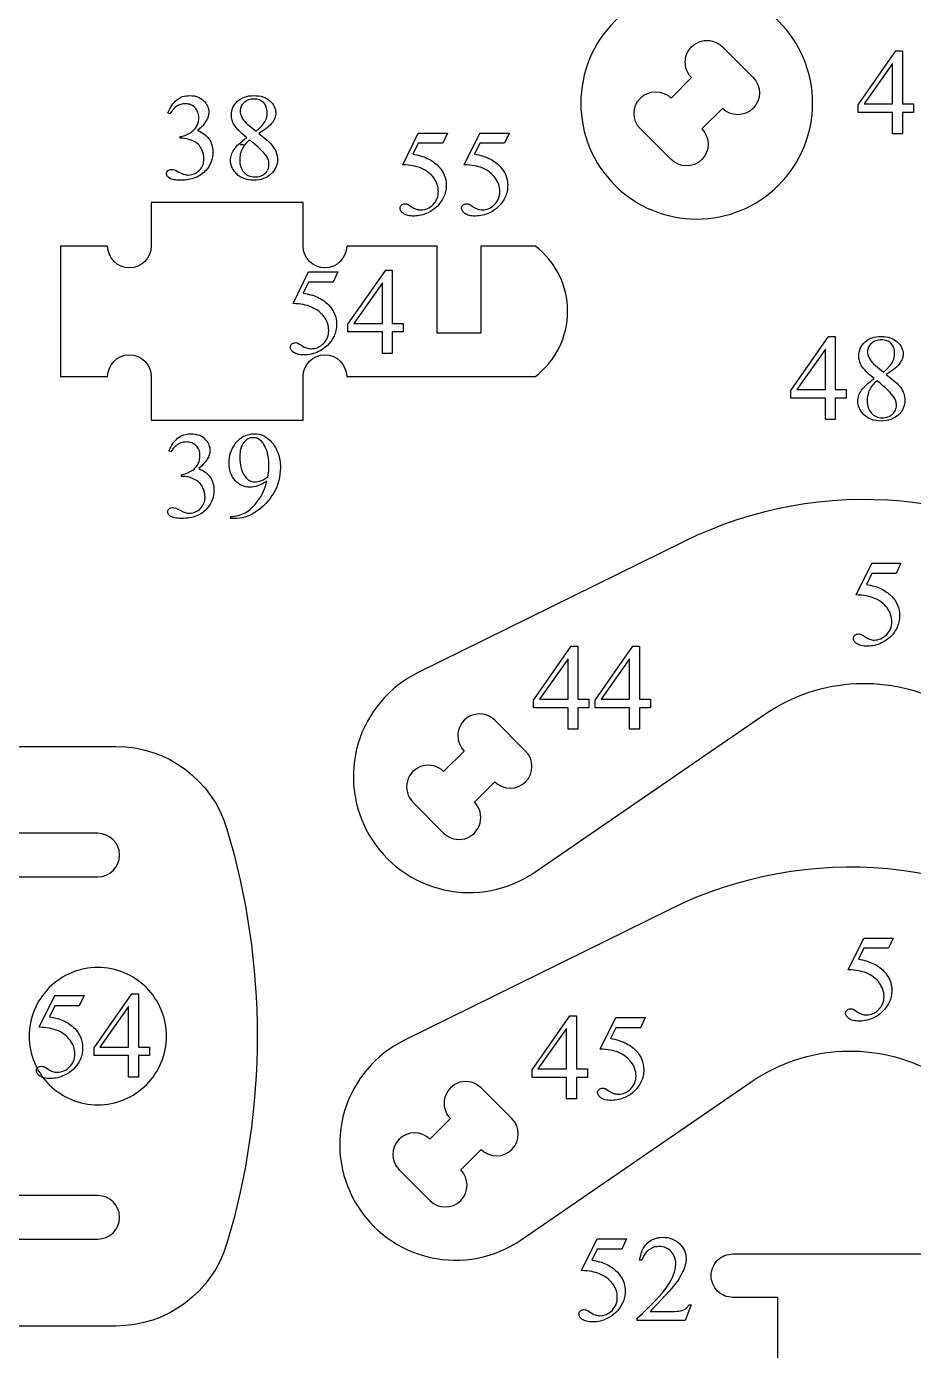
# Model space of a CAD drawing. Extents: x 7 to 905, y -397 to 592.
# Drawn here: x 709.7 to 807.7, y 156.1 to 302.3 of the extents above; entities that cross this region are included whole.
import ezdxf

# ---------------------------------------------------------------- set-up
doc = ezdxf.new("R2010")
doc.units = 0
doc.header["$MEASUREMENT"] = 0
for name, color, linetype in [('EXT', 1, 'CONTINUOUS'), ('INT', 5, 'CONTINUOUS'), ('TEXT', 18, 'CONTINUOUS')]:
    doc.layers.add(name, color=color, linetype=linetype)

msp = doc.modelspace()

# ---------------------------------------------------------------- linework, layer by layer
at = {"layer": 'EXT'}
for points in [[(783.72, 306.62, 0.414214), (770.92, 293.82, 0.414214), (783.72, 281.02, 0.414214), (796.52, 293.82, 0.414214)], [(713.46, 263.64), (718.66, 263.64, -1), (723.46, 263.64), (723.46, 258.84), (740.26, 258.84), (740.26, 263.64, -1), (745.06, 263.64), (765.9, 263.64, 0.493927), (765.9, 278.04), (759.86, 278.04), (759.86, 268.44), (755.06, 268.44), (755.06, 278.04), (745.06, 278.04, -1), (740.26, 278.04), (740.26, 282.84), (723.46, 282.84), (723.46, 278.04, -1), (718.66, 278.04), (713.46, 278.04)], [(765.84, 208.91), (791.36, 226.42, -0.282466), (811.5, 227.37), (820.27, 222.54, 0.184566), (867.26, 215.97, 0.65398), (884.83, 215.27, 0.65398), (873.43, 228.66, -0.23853), (837.1, 235.08), (829.09, 241.09, 0.282466), (782.35, 245.44), (752.94, 230.95, 0.43541), (747.55, 213, 0.43541)], [(699.97, 158.81), (699.97, 168.41), (717.57, 168.41, 1), (717.57, 173.21), (717.57, 173.21), (699.97, 173.21), (699.97, 208.41), (717.57, 208.41, 1), (717.57, 213.21), (717.57, 213.21), (699.97, 213.21), (699.97, 222.81), (719.57, 222.81, -0.331679), (731.84, 213.67, -0.145898), (731.84, 167.95, -0.331679), (719.57, 158.81)], [(764.33, 168.32), (789.84, 185.83, -0.282466), (809.98, 186.78), (818.75, 181.95, 0.184566), (865.74, 175.39, 0.65398), (883.32, 174.68, 0.65398), (871.91, 188.07, -0.23853), (835.59, 194.49), (827.58, 200.5, 0.282466), (780.83, 204.85), (751.43, 190.36, 0.43541), (746.04, 172.41, 0.43541)]]:
    msp.add_lwpolyline(points, format="xyb", close=True, dxfattribs=at)
for points in [[(733.72, 289.18, 0.067031), (733.29, 289.24)], [(792.68, 150.99), (792.68, 161.97), (787.72, 161.97, -0.414214), (785.32, 164.37, -0.414214), (787.72, 166.77), (821.64, 166.77, -0.414214), (824.04, 164.37, -0.414214), (821.64, 161.97), (816.68, 161.97), (816.68, 150.99, 1)]]:
    msp.add_lwpolyline(points, format="xyb", dxfattribs=at)
at = {"layer": 'INT'}
for points in [[(786.55, 300.04), (789.94, 296.65, -1), (786.55, 293.25), (784.29, 290.99, -1), (780.89, 287.6), (777.5, 290.99, -1), (780.89, 294.38), (783.15, 296.65, -1)], [(752.38, 216.64), (755.77, 213.24, 1), (759.17, 216.64), (761.43, 218.9, 1), (764.82, 222.29), (761.43, 225.69, 1), (758.04, 222.29), (755.77, 220.03, 1)], [(717.57, 198.39, 0.414214), (709.99, 190.81, 0.414214), (717.57, 183.23, 0.414214), (725.16, 190.81, 0.414214)], [(750.86, 176.05), (754.26, 172.66, 1), (757.65, 176.05), (759.91, 178.31, 1), (763.31, 181.71), (759.91, 185.1, 1), (756.52, 181.71), (754.26, 179.44, 1)]]:
    msp.add_lwpolyline(points, format="xyb", close=True, dxfattribs=at)
at = {"layer": 'TEXT'}
for points in [[(807.66, 293.75), (807.66, 292.8), (806.46, 292.8), (806.46, 290.43), (805.36, 290.43), (805.36, 292.8), (801.55, 292.8), (801.55, 293.65), (805.73, 299.61), (806.46, 299.61), (806.46, 293.75)], [(805.36, 293.75), (805.36, 298.21), (802.2, 293.75)], [(725.3, 292.76), (725.4, 292.99), (725.51, 293.19), (725.62, 293.39), (725.74, 293.57), (725.86, 293.74), (725.99, 293.89), (726.13, 294.04), (726.27, 294.17), (726.42, 294.28), (726.58, 294.38), (726.75, 294.47), (726.93, 294.54), (727.12, 294.59), (727.32, 294.63), (727.52, 294.65), (727.74, 294.66), (728, 294.65), (728.25, 294.62), (728.48, 294.56), (728.69, 294.49), (728.89, 294.39), (729.08, 294.27), (729.24, 294.12), (729.4, 293.96), (729.5, 293.83), (729.59, 293.69), (729.66, 293.56), (729.72, 293.42), (729.77, 293.27), (729.81, 293.13), (729.83, 292.99), (729.83, 292.84), (729.83, 292.71), (729.81, 292.59), (729.79, 292.47), (729.76, 292.34), (729.71, 292.22), (729.66, 292.09), (729.6, 291.97), (729.52, 291.84), (729.44, 291.71), (729.35, 291.58), (729.14, 291.33), (728.89, 291.07), (728.6, 290.81), (728.8, 290.72), (728.99, 290.63), (729.16, 290.52), (729.33, 290.41), (729.48, 290.29), (729.62, 290.16), (729.74, 290.02), (729.85, 289.88), (729.95, 289.72), (730.04, 289.56), (730.11, 289.39), (730.17, 289.22), (730.22, 289.04), (730.25, 288.85), (730.27, 288.66), (730.28, 288.46), (730.27, 288.17), (730.23, 287.89), (730.17, 287.62), (730.09, 287.37), (729.99, 287.12), (729.86, 286.88), (729.71, 286.65), (729.53, 286.43), (729.41, 286.3), (729.28, 286.17), (729.14, 286.05), (729, 285.94), (728.84, 285.84), (728.69, 285.75), (728.52, 285.67), (728.35, 285.6), (728.17, 285.53), (727.98, 285.47), (727.79, 285.43), (727.59, 285.39), (727.39, 285.36), (727.17, 285.33), (726.95, 285.32), (726.73, 285.32), (726.51, 285.32), (726.31, 285.33), (726.13, 285.35), (725.96, 285.37), (725.82, 285.41), (725.69, 285.44), (725.58, 285.49), (725.49, 285.54), (725.35, 285.66), (725.29, 285.72), (725.24, 285.78), (725.21, 285.84), (725.18, 285.9), (725.17, 285.96), (725.16, 286.03), (725.17, 286.12), (725.2, 286.21), (725.25, 286.29), (725.32, 286.37), (725.4, 286.43), (725.49, 286.48), (725.59, 286.5), (725.69, 286.51), (725.86, 286.5), (726.03, 286.46), (726.21, 286.38), (726.54, 286.22), (726.88, 286.05), (727, 286), (727.09, 285.97), (727.22, 285.94), (727.35, 285.91), (727.48, 285.9), (727.62, 285.89), (727.78, 285.9), (727.94, 285.93), (728.1, 285.97), (728.25, 286.03), (728.39, 286.1), (728.53, 286.19), (728.67, 286.3), (728.79, 286.42), (728.91, 286.55), (729.01, 286.69), (729.1, 286.84), (729.17, 286.99), (729.23, 287.15), (729.26, 287.31), (729.29, 287.48), (729.3, 287.66), (729.28, 287.92), (729.24, 288.18), (729.17, 288.43), (729.06, 288.68), (728.98, 288.86), (728.88, 289.01), (728.79, 289.14), (728.69, 289.25), (728.53, 289.38), (728.35, 289.5), (728.14, 289.62), (727.9, 289.73), (727.65, 289.82), (727.4, 289.89), (727.14, 289.93), (726.89, 289.94), (726.67, 289.94), (726.67, 290.14), (726.81, 290.16), (726.94, 290.19), (727.2, 290.27), (727.46, 290.38), (727.73, 290.52), (727.85, 290.6), (727.97, 290.68), (728.08, 290.77), (728.18, 290.86), (728.27, 290.96), (728.36, 291.06), (728.43, 291.16), (728.49, 291.27), (728.55, 291.38), (728.6, 291.5), (728.64, 291.61), (728.67, 291.73), (728.7, 291.85), (728.72, 291.98), (728.73, 292.1), (728.73, 292.23), (728.73, 292.4), (728.71, 292.56), (728.67, 292.71), (728.62, 292.85), (728.56, 292.99), (728.49, 293.11), (728.4, 293.23), (728.3, 293.34), (728.19, 293.44), (728.08, 293.52), (727.95, 293.6), (727.82, 293.65), (727.69, 293.7), (727.54, 293.73), (727.39, 293.75), (727.24, 293.76), (727.11, 293.76), (726.99, 293.74), (726.86, 293.72), (726.75, 293.69), (726.63, 293.65), (726.51, 293.6), (726.4, 293.55), (726.29, 293.48), (726.19, 293.41), (726.08, 293.33), (725.98, 293.24), (725.89, 293.14), (725.79, 293.03), (725.7, 292.92), (725.52, 292.66)], [(734.02, 290.01), (733.53, 290.43), (733.32, 290.62), (733.14, 290.8), (732.98, 290.97), (732.84, 291.13), (732.73, 291.28), (732.64, 291.42), (732.57, 291.55), (732.5, 291.68), (732.45, 291.82), (732.41, 291.96), (732.37, 292.1), (732.35, 292.24), (732.33, 292.38), (732.33, 292.52), (732.34, 292.73), (732.37, 292.94), (732.42, 293.14), (732.5, 293.33), (732.59, 293.52), (732.71, 293.7), (732.85, 293.87), (733.01, 294.03), (733.18, 294.18), (733.37, 294.31), (733.58, 294.41), (733.79, 294.5), (734.03, 294.57), (734.27, 294.62), (734.53, 294.65), (734.8, 294.66), (735.07, 294.65), (735.32, 294.63), (735.56, 294.58), (735.79, 294.51), (736, 294.43), (736.2, 294.33), (736.38, 294.21), (736.56, 294.07), (736.71, 293.92), (736.85, 293.77), (736.96, 293.61), (737.05, 293.44), (737.13, 293.27), (737.18, 293.09), (737.21, 292.91), (737.22, 292.72), (737.22, 292.6), (737.2, 292.47), (737.17, 292.34), (737.13, 292.22), (737.08, 292.09), (737.02, 291.96), (736.95, 291.83), (736.86, 291.7), (736.76, 291.56), (736.63, 291.42), (736.48, 291.28), (736.31, 291.12), (736.11, 290.97), (735.89, 290.8), (735.64, 290.64), (735.37, 290.46), (735.9, 290.03), (736.34, 289.65), (736.52, 289.48), (736.68, 289.32), (736.81, 289.18), (736.92, 289.04), (737.03, 288.87), (737.14, 288.7), (737.22, 288.52), (737.29, 288.35), (737.35, 288.17), (737.39, 287.98), (737.41, 287.8), (737.42, 287.61), (737.41, 287.38), (737.37, 287.16), (737.32, 286.94), (737.24, 286.73), (737.14, 286.53), (737.01, 286.35), (736.87, 286.16), (736.7, 285.99), (736.51, 285.83), (736.31, 285.7), (736.09, 285.58), (735.86, 285.49), (735.62, 285.41), (735.36, 285.36), (735.08, 285.33), (734.8, 285.32), (734.49, 285.33), (734.19, 285.37), (733.92, 285.43), (733.66, 285.52), (733.54, 285.57), (733.42, 285.63), (733.3, 285.7), (733.19, 285.77), (733.09, 285.85), (732.99, 285.93), (732.89, 286.02), (732.8, 286.12), (732.67, 286.28), (732.55, 286.45), (732.45, 286.62), (732.37, 286.79), (732.31, 286.97), (732.27, 287.15), (732.24, 287.34), (732.23, 287.53), (732.24, 287.68), (732.25, 287.83), (732.29, 287.97), (732.33, 288.12), (732.39, 288.27), (732.46, 288.42), (732.54, 288.57), (732.63, 288.71), (732.74, 288.86), (732.87, 289.01), (733.01, 289.17), (733.18, 289.33), (733.36, 289.49), (733.56, 289.66), (733.78, 289.83)], [(735.06, 290.72), (735.42, 291.06), (735.71, 291.36), (735.82, 291.5), (735.92, 291.63), (736, 291.74), (736.07, 291.85), (736.16, 292.07), (736.23, 292.29), (736.27, 292.54), (736.28, 292.79), (736.27, 292.96), (736.25, 293.12), (736.22, 293.27), (736.18, 293.41), (736.13, 293.54), (736.06, 293.67), (735.98, 293.78), (735.89, 293.88), (735.78, 293.98), (735.67, 294.06), (735.55, 294.12), (735.42, 294.18), (735.29, 294.22), (735.14, 294.25), (734.98, 294.27), (734.82, 294.28), (734.65, 294.27), (734.5, 294.25), (734.35, 294.22), (734.2, 294.18), (734.07, 294.12), (733.94, 294.06), (733.83, 293.98), (733.72, 293.89), (733.62, 293.79), (733.53, 293.68), (733.46, 293.57), (733.4, 293.46), (733.35, 293.34), (733.32, 293.22), (733.3, 293.1), (733.29, 292.97), (733.3, 292.8), (733.34, 292.62), (733.39, 292.45), (733.47, 292.28), (733.56, 292.11), (733.68, 291.94), (733.82, 291.78), (733.97, 291.62)], [(734.33, 289.76), (734.19, 289.64), (734.07, 289.52), (733.95, 289.4), (733.85, 289.27), (733.75, 289.14), (733.66, 289.01), (733.58, 288.88), (733.51, 288.75), (733.45, 288.61), (733.39, 288.47), (733.35, 288.32), (733.31, 288.18), (733.28, 288.03), (733.26, 287.87), (733.25, 287.72), (733.25, 287.56), (733.25, 287.35), (733.27, 287.15), (733.31, 286.97), (733.36, 286.79), (733.43, 286.62), (733.51, 286.47), (733.6, 286.32), (733.71, 286.19), (733.83, 286.07), (733.96, 285.97), (734.1, 285.88), (734.24, 285.8), (734.4, 285.75), (734.56, 285.71), (734.73, 285.68), (734.9, 285.68), (735.08, 285.68), (735.24, 285.7), (735.4, 285.73), (735.55, 285.78), (735.69, 285.83), (735.82, 285.9), (735.94, 285.99), (736.05, 286.08), (736.15, 286.18), (736.24, 286.29), (736.32, 286.41), (736.38, 286.53), (736.42, 286.65), (736.46, 286.78), (736.48, 286.92), (736.48, 287.06), (736.48, 287.18), (736.47, 287.3), (736.45, 287.41), (736.42, 287.52), (736.39, 287.62), (736.34, 287.72), (736.29, 287.82), (736.23, 287.92), (736.1, 288.1), (735.94, 288.3), (735.74, 288.51), (735.52, 288.73), (735.27, 288.97), (734.98, 289.22), (734.67, 289.48)], [(756.2, 290.52), (755.68, 289.39), (752.97, 289.39), (752.38, 288.18), (752.81, 288.11), (753.22, 288), (753.41, 287.94), (753.6, 287.88), (753.78, 287.81), (753.96, 287.73), (754.13, 287.64), (754.3, 287.55), (754.46, 287.45), (754.61, 287.35), (754.76, 287.24), (754.9, 287.13), (755.04, 287), (755.17, 286.88), (755.38, 286.65), (755.56, 286.4), (755.71, 286.15), (755.83, 285.89), (755.93, 285.62), (756, 285.34), (756.04, 285.05), (756.05, 284.75), (756.05, 284.58), (756.03, 284.4), (756.01, 284.23), (755.98, 284.07), (755.94, 283.91), (755.89, 283.75), (755.83, 283.59), (755.76, 283.44), (755.61, 283.15), (755.44, 282.88), (755.25, 282.63), (755.04, 282.41), (754.81, 282.21), (754.57, 282.03), (754.32, 281.87), (754.06, 281.73), (753.87, 281.64), (753.68, 281.57), (753.48, 281.5), (753.29, 281.45), (753.09, 281.41), (752.89, 281.38), (752.7, 281.37), (752.5, 281.36), (752.3, 281.36), (752.12, 281.38), (751.95, 281.4), (751.8, 281.43), (751.66, 281.47), (751.53, 281.52), (751.42, 281.57), (751.32, 281.64), (751.23, 281.71), (751.16, 281.78), (751.09, 281.85), (751.04, 281.93), (751, 282), (750.97, 282.08), (750.95, 282.16), (750.95, 282.24), (750.96, 282.33), (750.99, 282.42), (751.03, 282.5), (751.1, 282.57), (751.18, 282.63), (751.27, 282.68), (751.38, 282.71), (751.49, 282.71), (751.65, 282.7), (751.72, 282.68), (751.79, 282.66), (751.96, 282.57), (752.23, 282.39), (752.35, 282.31), (752.48, 282.24), (752.6, 282.18), (752.73, 282.13), (752.86, 282.09), (752.98, 282.07), (753.11, 282.05), (753.24, 282.04), (753.43, 282.05), (753.61, 282.08), (753.79, 282.13), (753.97, 282.19), (754.14, 282.27), (754.3, 282.37), (754.45, 282.49), (754.6, 282.63), (754.74, 282.78), (754.86, 282.94), (754.96, 283.11), (755.04, 283.28), (755.11, 283.47), (755.15, 283.66), (755.18, 283.85), (755.19, 284.06), (755.18, 284.26), (755.16, 284.46), (755.12, 284.66), (755.06, 284.85), (754.98, 285.04), (754.89, 285.22), (754.79, 285.41), (754.67, 285.58), (754.53, 285.76), (754.38, 285.92), (754.22, 286.07), (754.04, 286.21), (753.85, 286.34), (753.65, 286.46), (753.44, 286.58), (753.22, 286.68), (753.03, 286.75), (752.82, 286.81), (752.6, 286.87), (752.36, 286.91), (752.11, 286.95), (751.84, 286.98), (751.55, 287.01), (751.25, 287.02), (752.97, 290.52)], [(763, 290.52), (762.48, 289.39), (759.77, 289.39), (759.18, 288.18), (759.61, 288.11), (760.01, 288), (760.21, 287.94), (760.4, 287.88), (760.58, 287.81), (760.76, 287.73), (760.93, 287.64), (761.09, 287.55), (761.25, 287.45), (761.41, 287.35), (761.55, 287.24), (761.7, 287.13), (761.83, 287), (761.97, 286.88), (762.17, 286.65), (762.35, 286.4), (762.5, 286.15), (762.63, 285.89), (762.72, 285.62), (762.79, 285.34), (762.84, 285.05), (762.85, 284.75), (762.84, 284.58), (762.83, 284.4), (762.81, 284.23), (762.78, 284.07), (762.74, 283.91), (762.69, 283.75), (762.63, 283.59), (762.56, 283.44), (762.41, 283.15), (762.23, 282.88), (762.04, 282.63), (761.83, 282.41), (761.61, 282.21), (761.37, 282.03), (761.12, 281.87), (760.86, 281.73), (760.67, 281.64), (760.47, 281.57), (760.28, 281.5), (760.08, 281.45), (759.89, 281.41), (759.69, 281.38), (759.49, 281.37), (759.29, 281.36), (759.1, 281.36), (758.91, 281.38), (758.75, 281.4), (758.59, 281.43), (758.45, 281.47), (758.33, 281.52), (758.21, 281.57), (758.11, 281.64), (758.03, 281.71), (757.95, 281.78), (757.89, 281.85), (757.84, 281.93), (757.8, 282), (757.77, 282.08), (757.75, 282.16), (757.75, 282.24), (757.75, 282.33), (757.78, 282.42), (757.83, 282.5), (757.9, 282.57), (757.98, 282.63), (758.07, 282.68), (758.17, 282.71), (758.28, 282.71), (758.44, 282.7), (758.52, 282.68), (758.58, 282.66), (758.76, 282.57), (759.03, 282.39), (759.15, 282.31), (759.28, 282.24), (759.4, 282.18), (759.53, 282.13), (759.65, 282.09), (759.78, 282.07), (759.91, 282.05), (760.03, 282.04), (760.23, 282.05), (760.41, 282.08), (760.59, 282.13), (760.76, 282.19), (760.93, 282.27), (761.09, 282.37), (761.25, 282.49), (761.4, 282.63), (761.54, 282.78), (761.66, 282.94), (761.76, 283.11), (761.84, 283.28), (761.9, 283.47), (761.95, 283.66), (761.98, 283.85), (761.99, 284.06), (761.98, 284.26), (761.95, 284.46), (761.91, 284.66), (761.86, 284.85), (761.78, 285.04), (761.69, 285.22), (761.58, 285.41), (761.46, 285.58), (761.32, 285.76), (761.17, 285.92), (761.01, 286.07), (760.84, 286.21), (760.65, 286.34), (760.45, 286.46), (760.24, 286.58), (760.01, 286.68), (759.83, 286.75), (759.62, 286.81), (759.4, 286.87), (759.16, 286.91), (758.91, 286.95), (758.63, 286.98), (758.35, 287.01), (758.04, 287.02), (759.77, 290.52)], [(744.09, 275.19), (743.57, 274.06), (740.86, 274.06), (740.27, 272.85), (740.7, 272.77), (741.11, 272.67), (741.3, 272.61), (741.49, 272.54), (741.67, 272.47), (741.85, 272.39), (742.02, 272.31), (742.19, 272.22), (742.35, 272.12), (742.5, 272.02), (742.65, 271.91), (742.79, 271.79), (742.93, 271.67), (743.06, 271.54), (743.27, 271.31), (743.45, 271.07), (743.6, 270.82), (743.72, 270.56), (743.82, 270.29), (743.89, 270.01), (743.93, 269.72), (743.94, 269.42), (743.94, 269.24), (743.93, 269.07), (743.9, 268.9), (743.87, 268.73), (743.83, 268.57), (743.78, 268.41), (743.72, 268.26), (743.66, 268.1), (743.5, 267.81), (743.33, 267.54), (743.14, 267.3), (742.93, 267.07), (742.7, 266.87), (742.47, 266.69), (742.22, 266.53), (741.95, 266.39), (741.76, 266.31), (741.57, 266.23), (741.38, 266.17), (741.18, 266.12), (740.98, 266.08), (740.79, 266.05), (740.59, 266.03), (740.39, 266.03), (740.19, 266.03), (740.01, 266.04), (739.84, 266.06), (739.69, 266.09), (739.55, 266.13), (739.42, 266.18), (739.31, 266.24), (739.21, 266.3), (739.12, 266.37), (739.05, 266.44), (738.98, 266.52), (738.93, 266.59), (738.89, 266.67), (738.86, 266.75), (738.85, 266.83), (738.84, 266.91), (738.85, 267), (738.88, 267.08), (738.93, 267.16), (738.99, 267.24), (739.07, 267.3), (739.17, 267.34), (739.27, 267.37), (739.38, 267.38), (739.54, 267.37), (739.61, 267.35), (739.68, 267.33), (739.86, 267.23), (740.12, 267.05), (740.25, 266.97), (740.37, 266.9), (740.5, 266.84), (740.62, 266.8), (740.75, 266.76), (740.88, 266.73), (741, 266.72), (741.13, 266.71), (741.32, 266.72), (741.51, 266.75), (741.69, 266.79), (741.86, 266.86), (742.03, 266.94), (742.19, 267.04), (742.34, 267.16), (742.49, 267.3), (742.63, 267.45), (742.75, 267.61), (742.85, 267.77), (742.93, 267.95), (743, 268.13), (743.05, 268.32), (743.07, 268.52), (743.08, 268.73), (743.07, 268.93), (743.05, 269.13), (743.01, 269.32), (742.95, 269.52), (742.88, 269.71), (742.79, 269.89), (742.68, 270.07), (742.56, 270.25), (742.42, 270.42), (742.27, 270.58), (742.11, 270.74), (741.93, 270.88), (741.75, 271.01), (741.55, 271.13), (741.33, 271.24), (741.11, 271.34), (740.92, 271.41), (740.72, 271.48), (740.49, 271.53), (740.26, 271.58), (740, 271.62), (739.73, 271.65), (739.44, 271.67), (739.14, 271.69), (740.86, 275.19)], [(751.31, 269.5), (751.31, 268.56), (750.1, 268.56), (750.1, 266.19), (749.01, 266.19), (749.01, 268.56), (745.2, 268.56), (745.2, 269.41), (749.37, 275.37), (750.1, 275.37), (750.1, 269.5)], [(749.01, 269.5), (749.01, 273.97), (745.85, 269.5)], [(800.23, 262.21), (800.23, 261.26), (799.02, 261.26), (799.02, 258.89), (797.93, 258.89), (797.93, 261.26), (794.12, 261.26), (794.12, 262.11), (798.29, 268.07), (799.02, 268.07), (799.02, 262.21)], [(803.31, 263.42), (802.82, 263.84), (802.62, 264.03), (802.43, 264.21), (802.27, 264.38), (802.13, 264.54), (802.02, 264.69), (801.93, 264.83), (801.86, 264.96), (801.8, 265.1), (801.74, 265.23), (801.7, 265.37), (801.67, 265.51), (801.64, 265.65), (801.63, 265.79), (801.62, 265.93), (801.63, 266.14), (801.67, 266.35), (801.72, 266.55), (801.79, 266.74), (801.89, 266.93), (802, 267.11), (802.14, 267.28), (802.3, 267.44), (802.48, 267.59), (802.67, 267.72), (802.87, 267.83), (803.09, 267.91), (803.32, 267.98), (803.57, 268.03), (803.83, 268.06), (804.1, 268.07), (804.37, 268.06), (804.62, 268.04), (804.86, 267.99), (805.08, 267.93), (805.29, 267.84), (805.49, 267.74), (805.68, 267.62), (805.85, 267.48), (806.01, 267.33), (806.14, 267.18), (806.26, 267.02), (806.35, 266.85), (806.42, 266.68), (806.47, 266.5), (806.51, 266.32), (806.52, 266.13), (806.51, 266.01), (806.49, 265.88), (806.47, 265.75), (806.43, 265.63), (806.38, 265.5), (806.31, 265.37), (806.24, 265.24), (806.16, 265.11), (806.06, 264.97), (805.93, 264.83), (805.78, 264.69), (805.6, 264.54), (805.41, 264.38), (805.18, 264.22), (804.94, 264.05), (804.66, 263.87), (805.2, 263.44), (805.63, 263.07), (805.82, 262.89), (805.97, 262.73), (806.1, 262.59), (806.21, 262.45), (806.33, 262.28), (806.43, 262.11), (806.52, 261.93), (806.59, 261.76), (806.64, 261.58), (806.68, 261.39), (806.71, 261.21), (806.71, 261.02), (806.7, 260.79), (806.67, 260.57), (806.61, 260.35), (806.53, 260.14), (806.43, 259.95), (806.31, 259.76), (806.16, 259.57), (805.99, 259.4), (805.8, 259.24), (805.6, 259.11), (805.39, 258.99), (805.16, 258.9), (804.91, 258.82), (804.65, 258.77), (804.38, 258.74), (804.09, 258.73), (803.78, 258.74), (803.49, 258.78), (803.21, 258.84), (802.95, 258.93), (802.83, 258.98), (802.71, 259.04), (802.6, 259.11), (802.49, 259.18), (802.38, 259.26), (802.28, 259.34), (802.19, 259.43), (802.1, 259.53), (801.96, 259.69), (801.85, 259.86), (801.75, 260.03), (801.67, 260.2), (801.6, 260.38), (801.56, 260.56), (801.53, 260.75), (801.52, 260.94), (801.53, 261.09), (801.55, 261.24), (801.58, 261.38), (801.62, 261.53), (801.68, 261.68), (801.75, 261.83), (801.83, 261.98), (801.93, 262.12), (802.04, 262.27), (802.16, 262.42), (802.31, 262.58), (802.47, 262.74), (802.65, 262.9), (802.86, 263.07), (803.07, 263.24)], [(804.35, 264.13), (804.71, 264.47), (805, 264.77), (805.12, 264.91), (805.22, 265.04), (805.3, 265.15), (805.36, 265.26), (805.45, 265.48), (805.52, 265.7), (805.56, 265.95), (805.57, 266.2), (805.57, 266.37), (805.55, 266.53), (805.52, 266.68), (805.48, 266.82), (805.42, 266.95), (805.35, 267.08), (805.27, 267.19), (805.18, 267.29), (805.08, 267.39), (804.97, 267.47), (804.85, 267.53), (804.72, 267.59), (804.58, 267.63), (804.43, 267.66), (804.28, 267.68), (804.11, 267.69), (803.95, 267.68), (803.79, 267.66), (803.64, 267.63), (803.5, 267.59), (803.37, 267.54), (803.24, 267.47), (803.12, 267.39), (803.01, 267.3), (802.91, 267.2), (802.83, 267.09), (802.75, 266.98), (802.69, 266.87), (802.65, 266.76), (802.61, 266.63), (802.59, 266.51), (802.59, 266.38), (802.6, 266.21), (802.63, 266.04), (802.69, 265.86), (802.76, 265.69), (802.86, 265.52), (802.98, 265.35), (803.11, 265.19), (803.26, 265.03)], [(797.93, 262.21), (797.93, 266.67), (794.77, 262.21)], [(803.62, 263.17), (803.49, 263.05), (803.36, 262.93), (803.25, 262.81), (803.14, 262.68), (803.04, 262.55), (802.96, 262.42), (802.88, 262.29), (802.81, 262.16), (802.74, 262.02), (802.69, 261.88), (802.64, 261.73), (802.61, 261.59), (802.58, 261.44), (802.56, 261.28), (802.54, 261.13), (802.54, 260.97), (802.55, 260.76), (802.57, 260.56), (802.61, 260.38), (802.66, 260.2), (802.72, 260.03), (802.8, 259.88), (802.9, 259.73), (803.01, 259.6), (803.13, 259.48), (803.26, 259.38), (803.39, 259.29), (803.54, 259.21), (803.69, 259.16), (803.85, 259.12), (804.02, 259.09), (804.2, 259.09), (804.37, 259.09), (804.54, 259.11), (804.7, 259.14), (804.84, 259.19), (804.98, 259.24), (805.11, 259.31), (805.24, 259.4), (805.35, 259.49), (805.45, 259.59), (805.54, 259.7), (805.61, 259.82), (805.67, 259.94), (805.72, 260.06), (805.75, 260.2), (805.77, 260.33), (805.78, 260.47), (805.78, 260.59), (805.76, 260.71), (805.74, 260.82), (805.72, 260.93), (805.68, 261.03), (805.64, 261.13), (805.59, 261.23), (805.53, 261.33), (805.39, 261.51), (805.23, 261.71), (805.04, 261.92), (804.81, 262.14), (804.56, 262.38), (804.28, 262.63), (803.97, 262.89)], [(725.42, 255.42), (725.52, 255.64), (725.63, 255.85), (725.74, 256.05), (725.86, 256.23), (725.98, 256.4), (726.11, 256.55), (726.25, 256.7), (726.39, 256.83), (726.55, 256.94), (726.71, 257.04), (726.88, 257.13), (727.05, 257.2), (727.24, 257.25), (727.44, 257.29), (727.64, 257.31), (727.86, 257.32), (728.12, 257.31), (728.37, 257.28), (728.6, 257.22), (728.81, 257.15), (729.01, 257.05), (729.2, 256.93), (729.37, 256.78), (729.52, 256.62), (729.62, 256.49), (729.71, 256.35), (729.78, 256.21), (729.85, 256.08), (729.89, 255.93), (729.93, 255.79), (729.95, 255.64), (729.96, 255.5), (729.95, 255.37), (729.94, 255.25), (729.91, 255.13), (729.88, 255), (729.84, 254.88), (729.78, 254.75), (729.72, 254.62), (729.65, 254.5), (729.56, 254.37), (729.47, 254.24), (729.26, 253.99), (729.01, 253.73), (728.72, 253.47), (728.92, 253.38), (729.11, 253.29), (729.29, 253.18), (729.45, 253.07), (729.6, 252.95), (729.74, 252.82), (729.86, 252.68), (729.98, 252.54), (730.08, 252.38), (730.16, 252.22), (730.23, 252.05), (730.29, 251.88), (730.34, 251.7), (730.37, 251.51), (730.39, 251.32), (730.4, 251.12), (730.39, 250.83), (730.35, 250.55), (730.3, 250.28), (730.21, 250.03), (730.11, 249.78), (729.98, 249.54), (729.83, 249.31), (729.66, 249.09), (729.53, 248.96), (729.4, 248.83), (729.26, 248.71), (729.12, 248.6), (728.97, 248.5), (728.81, 248.41), (728.64, 248.33), (728.47, 248.26), (728.29, 248.19), (728.11, 248.13), (727.91, 248.09), (727.71, 248.05), (727.51, 248.02), (727.3, 247.99), (727.08, 247.98), (726.85, 247.98), (726.63, 247.98), (726.43, 247.99), (726.25, 248.01), (726.09, 248.03), (725.94, 248.06), (725.81, 248.1), (725.7, 248.15), (725.61, 248.2), (725.47, 248.32), (725.41, 248.38), (725.37, 248.44), (725.33, 248.5), (725.3, 248.56), (725.29, 248.62), (725.28, 248.69), (725.29, 248.78), (725.32, 248.87), (725.37, 248.95), (725.44, 249.03), (725.52, 249.09), (725.61, 249.13), (725.71, 249.16), (725.81, 249.17), (725.98, 249.16), (726.15, 249.12), (726.34, 249.04), (726.66, 248.88), (727, 248.71), (727.12, 248.66), (727.21, 248.63), (727.34, 248.6), (727.47, 248.57), (727.6, 248.56), (727.74, 248.55), (727.91, 248.56), (728.07, 248.59), (728.22, 248.63), (728.37, 248.69), (728.52, 248.76), (728.66, 248.85), (728.79, 248.96), (728.92, 249.08), (729.03, 249.21), (729.14, 249.35), (729.22, 249.5), (729.29, 249.65), (729.35, 249.81), (729.39, 249.97), (729.41, 250.14), (729.42, 250.32), (729.4, 250.58), (729.36, 250.84), (729.29, 251.09), (729.19, 251.34), (729.1, 251.52), (729, 251.67), (728.91, 251.8), (728.81, 251.91), (728.65, 252.04), (728.47, 252.16), (728.26, 252.28), (728.02, 252.39), (727.77, 252.48), (727.52, 252.55), (727.27, 252.59), (727.01, 252.6), (726.8, 252.6), (726.8, 252.8), (726.93, 252.82), (727.06, 252.85), (727.32, 252.93), (727.58, 253.04), (727.85, 253.18), (727.98, 253.26), (728.09, 253.34), (728.2, 253.43), (728.3, 253.52), (728.4, 253.62), (728.48, 253.72), (728.55, 253.82), (728.61, 253.93), (728.67, 254.04), (728.72, 254.15), (728.76, 254.27), (728.79, 254.39), (728.82, 254.51), (728.84, 254.64), (728.85, 254.76), (728.85, 254.89), (728.85, 255.06), (728.83, 255.22), (728.79, 255.37), (728.75, 255.51), (728.69, 255.64), (728.61, 255.77), (728.53, 255.89), (728.43, 256), (728.32, 256.1), (728.2, 256.18), (728.08, 256.25), (727.95, 256.31), (727.81, 256.36), (727.67, 256.39), (727.52, 256.41), (727.36, 256.42), (727.23, 256.41), (727.11, 256.4), (726.99, 256.38), (726.87, 256.35), (726.75, 256.31), (726.64, 256.26), (726.53, 256.21), (726.42, 256.14), (726.31, 256.07), (726.21, 255.99), (726.11, 255.9), (726.01, 255.8), (725.91, 255.69), (725.82, 255.58), (725.64, 255.32)], [(732.25, 247.95), (732.25, 248.2), (732.46, 248.2), (732.67, 248.23), (732.88, 248.26), (733.08, 248.3), (733.28, 248.36), (733.47, 248.43), (733.66, 248.51), (733.85, 248.6), (734.04, 248.7), (734.22, 248.83), (734.4, 248.97), (734.58, 249.13), (734.76, 249.31), (734.94, 249.51), (735.11, 249.72), (735.29, 249.95), (735.46, 250.2), (735.61, 250.45), (735.75, 250.71), (735.88, 250.97), (735.99, 251.24), (736.09, 251.52), (736.18, 251.8), (736.25, 252.09), (736, 251.93), (735.75, 251.79), (735.5, 251.68), (735.26, 251.58), (735.03, 251.51), (734.8, 251.46), (734.58, 251.43), (734.37, 251.41), (734.14, 251.43), (733.91, 251.46), (733.7, 251.52), (733.49, 251.6), (733.29, 251.7), (733.1, 251.83), (732.92, 251.98), (732.74, 252.15), (732.58, 252.34), (732.45, 252.54), (732.33, 252.77), (732.24, 253), (732.16, 253.25), (732.11, 253.52), (732.08, 253.8), (732.07, 254.1), (732.08, 254.39), (732.11, 254.67), (732.16, 254.95), (732.24, 255.21), (732.33, 255.47), (732.45, 255.72), (732.58, 255.97), (732.74, 256.2), (732.85, 256.34), (732.96, 256.46), (733.07, 256.58), (733.18, 256.69), (733.3, 256.79), (733.43, 256.88), (733.55, 256.97), (733.68, 257.04), (733.82, 257.11), (733.96, 257.16), (734.1, 257.21), (734.25, 257.25), (734.4, 257.28), (734.55, 257.3), (734.71, 257.32), (734.87, 257.32), (735.15, 257.31), (735.41, 257.26), (735.54, 257.23), (735.66, 257.19), (735.78, 257.15), (735.9, 257.09), (736.13, 256.96), (736.36, 256.81), (736.57, 256.62), (736.77, 256.41), (736.89, 256.26), (737, 256.11), (737.1, 255.96), (737.2, 255.81), (737.28, 255.64), (737.36, 255.48), (737.43, 255.31), (737.5, 255.14), (737.56, 254.96), (737.6, 254.78), (737.65, 254.59), (737.68, 254.4), (737.71, 254.21), (737.73, 254.01), (737.74, 253.81), (737.74, 253.61), (737.73, 253.23), (737.69, 252.87), (737.64, 252.51), (737.56, 252.16), (737.45, 251.81), (737.33, 251.47), (737.18, 251.14), (737, 250.81), (736.81, 250.49), (736.6, 250.19), (736.37, 249.9), (736.12, 249.62), (735.86, 249.36), (735.57, 249.11), (735.27, 248.87), (734.95, 248.65), (734.68, 248.49), (734.41, 248.35), (734.12, 248.22), (733.84, 248.13), (733.54, 248.05), (733.24, 247.99), (732.94, 247.96), (732.62, 247.95)], [(736.36, 252.58), (736.41, 252.99), (736.45, 253.35), (736.47, 253.68), (736.48, 253.96), (736.47, 254.29), (736.43, 254.63), (736.36, 254.98), (736.26, 255.35), (736.2, 255.53), (736.14, 255.7), (736.07, 255.86), (736, 256.01), (735.92, 256.14), (735.83, 256.27), (735.74, 256.39), (735.64, 256.49), (735.54, 256.59), (735.43, 256.67), (735.32, 256.73), (735.21, 256.79), (735.1, 256.83), (734.98, 256.87), (734.85, 256.88), (734.73, 256.89), (734.58, 256.88), (734.44, 256.86), (734.31, 256.82), (734.17, 256.76), (734.05, 256.68), (733.92, 256.59), (733.81, 256.48), (733.69, 256.36), (733.59, 256.22), (733.5, 256.06), (733.42, 255.89), (733.36, 255.7), (733.31, 255.49), (733.28, 255.27), (733.25, 255.03), (733.25, 254.78), (733.26, 254.44), (733.28, 254.12), (733.33, 253.82), (733.4, 253.53), (733.48, 253.27), (733.58, 253.02), (733.7, 252.8), (733.84, 252.59), (733.95, 252.46), (734.07, 252.34), (734.19, 252.24), (734.32, 252.16), (734.46, 252.1), (734.6, 252.05), (734.75, 252.03), (734.9, 252.02), (735.06, 252.03), (735.23, 252.06), (735.42, 252.1), (735.62, 252.16), (735.83, 252.25), (736.02, 252.34), (736.19, 252.45)], [(806.28, 243.02), (805.76, 241.9), (803.05, 241.9), (802.46, 240.69), (802.89, 240.61), (803.3, 240.51), (803.49, 240.45), (803.68, 240.38), (803.86, 240.31), (804.04, 240.23), (804.21, 240.15), (804.38, 240.06), (804.54, 239.96), (804.69, 239.85), (804.84, 239.75), (804.98, 239.63), (805.12, 239.51), (805.25, 239.38), (805.46, 239.15), (805.64, 238.91), (805.79, 238.66), (805.91, 238.4), (806.01, 238.13), (806.08, 237.85), (806.12, 237.56), (806.13, 237.26), (806.13, 237.08), (806.12, 236.91), (806.09, 236.74), (806.06, 236.57), (806.02, 236.41), (805.97, 236.25), (805.91, 236.09), (805.85, 235.94), (805.69, 235.65), (805.52, 235.38), (805.33, 235.14), (805.12, 234.91), (804.89, 234.71), (804.66, 234.53), (804.41, 234.37), (804.14, 234.23), (803.95, 234.14), (803.76, 234.07), (803.57, 234.01), (803.37, 233.96), (803.17, 233.92), (802.98, 233.89), (802.78, 233.87), (802.58, 233.86), (802.38, 233.87), (802.2, 233.88), (802.03, 233.9), (801.88, 233.93), (801.74, 233.97), (801.61, 234.02), (801.5, 234.08), (801.4, 234.14), (801.31, 234.21), (801.24, 234.28), (801.17, 234.35), (801.12, 234.43), (801.08, 234.51), (801.05, 234.58), (801.04, 234.66), (801.03, 234.75), (801.04, 234.84), (801.07, 234.92), (801.12, 235), (801.18, 235.08), (801.26, 235.14), (801.36, 235.18), (801.46, 235.21), (801.57, 235.22), (801.73, 235.2), (801.8, 235.19), (801.87, 235.17), (802.05, 235.07), (802.31, 234.89), (802.44, 234.81), (802.56, 234.74), (802.69, 234.68), (802.81, 234.63), (802.94, 234.6), (803.07, 234.57), (803.19, 234.55), (803.32, 234.55), (803.51, 234.56), (803.7, 234.58), (803.88, 234.63), (804.05, 234.69), (804.22, 234.78), (804.38, 234.88), (804.53, 235), (804.68, 235.14), (804.82, 235.29), (804.94, 235.44), (805.04, 235.61), (805.12, 235.79), (805.19, 235.97), (805.23, 236.16), (805.26, 236.36), (805.27, 236.57), (805.26, 236.77), (805.24, 236.97), (805.2, 237.16), (805.14, 237.35), (805.07, 237.54), (804.98, 237.73), (804.87, 237.91), (804.75, 238.09), (804.61, 238.26), (804.46, 238.42), (804.3, 238.57), (804.12, 238.72), (803.94, 238.85), (803.74, 238.97), (803.52, 239.08), (803.3, 239.18), (803.11, 239.25), (802.91, 239.31), (802.68, 239.37), (802.45, 239.42), (802.19, 239.46), (801.92, 239.49), (801.63, 239.51), (801.33, 239.53), (803.05, 243.02)], [(771.81, 228.01), (771.81, 227.07), (770.6, 227.07), (770.6, 224.69), (769.51, 224.69), (769.51, 227.07), (765.7, 227.07), (765.7, 227.92), (769.87, 233.88), (770.6, 233.88), (770.6, 228.01)], [(769.51, 228.01), (769.51, 232.48), (766.35, 228.01)], [(778.61, 228.01), (778.61, 227.07), (777.4, 227.07), (777.4, 224.69), (776.31, 224.69), (776.31, 227.07), (772.5, 227.07), (772.5, 227.92), (776.67, 233.88), (777.4, 233.88), (777.4, 228.01)], [(776.31, 228.01), (776.31, 232.48), (773.15, 228.01)], [(805.42, 201.64), (804.9, 200.51), (802.19, 200.51), (801.6, 199.3), (802.03, 199.23), (802.43, 199.12), (802.63, 199.06), (802.82, 199), (803, 198.92), (803.18, 198.85), (803.35, 198.76), (803.51, 198.67), (803.67, 198.57), (803.83, 198.47), (803.98, 198.36), (804.12, 198.24), (804.26, 198.12), (804.39, 197.99), (804.59, 197.76), (804.77, 197.52), (804.93, 197.27), (805.05, 197.01), (805.15, 196.74), (805.21, 196.46), (805.26, 196.17), (805.27, 195.87), (805.27, 195.69), (805.25, 195.52), (805.23, 195.35), (805.2, 195.19), (805.16, 195.02), (805.11, 194.87), (805.05, 194.71), (804.98, 194.56), (804.83, 194.27), (804.66, 194), (804.46, 193.75), (804.25, 193.53), (804.03, 193.33), (803.79, 193.14), (803.54, 192.98), (803.28, 192.84), (803.09, 192.76), (802.89, 192.68), (802.7, 192.62), (802.51, 192.57), (802.31, 192.53), (802.11, 192.5), (801.91, 192.48), (801.71, 192.48), (801.52, 192.48), (801.34, 192.5), (801.17, 192.52), (801.01, 192.55), (800.87, 192.59), (800.75, 192.63), (800.63, 192.69), (800.53, 192.75), (800.45, 192.82), (800.37, 192.9), (800.31, 192.97), (800.26, 193.04), (800.22, 193.12), (800.19, 193.2), (800.17, 193.28), (800.17, 193.36), (800.18, 193.45), (800.2, 193.54), (800.25, 193.62), (800.32, 193.69), (800.4, 193.75), (800.49, 193.8), (800.59, 193.82), (800.7, 193.83), (800.87, 193.82), (800.94, 193.8), (801.01, 193.78), (801.18, 193.69), (801.45, 193.51), (801.57, 193.43), (801.7, 193.36), (801.82, 193.3), (801.95, 193.25), (802.07, 193.21), (802.2, 193.18), (802.33, 193.17), (802.46, 193.16), (802.65, 193.17), (802.83, 193.2), (803.01, 193.25), (803.18, 193.31), (803.35, 193.39), (803.51, 193.49), (803.67, 193.61), (803.82, 193.75), (803.96, 193.9), (804.08, 194.06), (804.18, 194.23), (804.26, 194.4), (804.32, 194.58), (804.37, 194.78), (804.4, 194.97), (804.41, 195.18), (804.4, 195.38), (804.37, 195.58), (804.33, 195.78), (804.28, 195.97), (804.2, 196.16), (804.11, 196.34), (804.01, 196.53), (803.88, 196.7), (803.75, 196.88), (803.6, 197.04), (803.43, 197.19), (803.26, 197.33), (803.07, 197.46), (802.87, 197.58), (802.66, 197.69), (802.44, 197.8), (802.25, 197.87), (802.04, 197.93), (801.82, 197.98), (801.58, 198.03), (801.33, 198.07), (801.06, 198.1), (800.77, 198.13), (800.46, 198.14), (802.19, 201.64)], [(716.05, 195.29), (715.53, 194.17), (712.83, 194.17), (712.23, 192.96), (712.66, 192.88), (713.07, 192.78), (713.26, 192.72), (713.45, 192.65), (713.63, 192.58), (713.81, 192.5), (713.98, 192.42), (714.15, 192.33), (714.31, 192.23), (714.46, 192.13), (714.61, 192.02), (714.75, 191.9), (714.89, 191.78), (715.02, 191.65), (715.23, 191.42), (715.41, 191.18), (715.56, 190.93), (715.68, 190.67), (715.78, 190.4), (715.85, 190.12), (715.89, 189.83), (715.9, 189.53), (715.9, 189.35), (715.89, 189.18), (715.86, 189.01), (715.83, 188.84), (715.79, 188.68), (715.74, 188.52), (715.68, 188.37), (715.62, 188.21), (715.46, 187.92), (715.29, 187.65), (715.1, 187.41), (714.89, 187.18), (714.66, 186.98), (714.43, 186.8), (714.18, 186.64), (713.91, 186.5), (713.72, 186.42), (713.53, 186.34), (713.34, 186.28), (713.14, 186.23), (712.94, 186.19), (712.75, 186.16), (712.55, 186.14), (712.35, 186.14), (712.15, 186.14), (711.97, 186.15), (711.8, 186.17), (711.65, 186.2), (711.51, 186.24), (711.38, 186.29), (711.27, 186.35), (711.17, 186.41), (711.08, 186.48), (711.01, 186.55), (710.94, 186.63), (710.89, 186.7), (710.85, 186.78), (710.82, 186.86), (710.81, 186.94), (710.8, 187.02), (710.81, 187.11), (710.84, 187.19), (710.89, 187.27), (710.95, 187.35), (711.03, 187.41), (711.13, 187.45), (711.23, 187.48), (711.34, 187.49), (711.5, 187.48), (711.57, 187.46), (711.64, 187.44), (711.82, 187.34), (712.08, 187.16), (712.21, 187.08), (712.33, 187.01), (712.46, 186.95), (712.58, 186.91), (712.71, 186.87), (712.84, 186.84), (712.96, 186.82), (713.09, 186.82), (713.28, 186.83), (713.47, 186.86), (713.65, 186.9), (713.82, 186.97), (713.99, 187.05), (714.15, 187.15), (714.3, 187.27), (714.45, 187.41), (714.59, 187.56), (714.71, 187.72), (714.81, 187.88), (714.9, 188.06), (714.96, 188.24), (715.01, 188.43), (715.03, 188.63), (715.04, 188.84), (715.03, 189.04), (715.01, 189.24), (714.97, 189.43), (714.91, 189.63), (714.84, 189.81), (714.75, 190), (714.64, 190.18), (714.52, 190.36), (714.38, 190.53), (714.23, 190.69), (714.07, 190.85), (713.89, 190.99), (713.71, 191.12), (713.51, 191.24), (713.3, 191.35), (713.07, 191.45), (712.88, 191.52), (712.68, 191.59), (712.45, 191.64), (712.22, 191.69), (711.96, 191.73), (711.69, 191.76), (711.4, 191.78), (711.1, 191.8), (712.83, 195.29)], [(723.27, 189.61), (723.27, 188.67), (722.06, 188.67), (722.06, 186.29), (720.97, 186.29), (720.97, 188.67), (717.16, 188.67), (717.16, 189.52), (721.33, 195.48), (722.06, 195.48), (722.06, 189.61)], [(720.97, 189.61), (720.97, 194.08), (717.81, 189.61)], [(771.65, 187.2), (771.65, 186.26), (770.44, 186.26), (770.44, 183.88), (769.35, 183.88), (769.35, 186.26), (765.54, 186.26), (765.54, 187.11), (769.71, 193.07), (770.44, 193.07), (770.44, 187.2)], [(769.35, 187.2), (769.35, 191.66), (766.19, 187.2)], [(778.02, 192.88), (777.51, 191.75), (774.8, 191.75), (774.21, 190.54), (774.64, 190.47), (775.04, 190.36), (775.24, 190.3), (775.42, 190.24), (775.61, 190.17), (775.78, 190.09), (775.96, 190), (776.12, 189.91), (776.28, 189.81), (776.44, 189.71), (776.58, 189.6), (776.73, 189.49), (776.86, 189.36), (777, 189.24), (777.2, 189.01), (777.38, 188.76), (777.53, 188.51), (777.66, 188.25), (777.75, 187.98), (777.82, 187.7), (777.86, 187.41), (777.88, 187.11), (777.87, 186.94), (777.86, 186.76), (777.84, 186.59), (777.81, 186.43), (777.77, 186.27), (777.72, 186.11), (777.66, 185.95), (777.59, 185.8), (777.44, 185.51), (777.26, 185.24), (777.07, 184.99), (776.86, 184.77), (776.64, 184.57), (776.4, 184.39), (776.15, 184.23), (775.89, 184.09), (775.7, 184), (775.5, 183.93), (775.31, 183.86), (775.11, 183.81), (774.92, 183.77), (774.72, 183.74), (774.52, 183.73), (774.32, 183.72), (774.13, 183.72), (773.94, 183.74), (773.78, 183.76), (773.62, 183.79), (773.48, 183.83), (773.35, 183.88), (773.24, 183.93), (773.14, 184), (773.06, 184.07), (772.98, 184.14), (772.92, 184.21), (772.87, 184.29), (772.83, 184.36), (772.8, 184.44), (772.78, 184.52), (772.77, 184.6), (772.78, 184.69), (772.81, 184.78), (772.86, 184.86), (772.93, 184.93), (773.01, 184.99), (773.1, 185.04), (773.2, 185.07), (773.31, 185.07), (773.47, 185.06), (773.55, 185.04), (773.61, 185.02), (773.79, 184.93), (774.06, 184.75), (774.18, 184.67), (774.3, 184.6), (774.43, 184.54), (774.56, 184.49), (774.68, 184.45), (774.81, 184.43), (774.94, 184.41), (775.06, 184.4), (775.26, 184.41), (775.44, 184.44), (775.62, 184.49), (775.79, 184.55), (775.96, 184.63), (776.12, 184.73), (776.28, 184.85), (776.43, 184.99), (776.57, 185.14), (776.68, 185.3), (776.79, 185.47), (776.87, 185.64), (776.93, 185.83), (776.98, 186.02), (777.01, 186.21), (777.02, 186.42), (777.01, 186.62), (776.98, 186.82), (776.94, 187.02), (776.88, 187.21), (776.81, 187.4), (776.72, 187.58), (776.61, 187.77), (776.49, 187.94), (776.35, 188.12), (776.2, 188.28), (776.04, 188.43), (775.87, 188.57), (775.68, 188.7), (775.48, 188.82), (775.27, 188.94), (775.04, 189.04), (774.86, 189.11), (774.65, 189.17), (774.43, 189.23), (774.19, 189.27), (773.94, 189.31), (773.66, 189.34), (773.38, 189.37), (773.07, 189.38), (774.8, 192.88)], [(775.96, 168.43), (775.45, 167.3), (772.74, 167.3), (772.15, 166.09), (772.58, 166.01), (772.98, 165.91), (773.18, 165.85), (773.36, 165.79), (773.55, 165.71), (773.72, 165.64), (773.9, 165.55), (774.06, 165.46), (774.22, 165.36), (774.38, 165.26), (774.52, 165.15), (774.67, 165.03), (774.8, 164.91), (774.94, 164.78), (775.14, 164.55), (775.32, 164.31), (775.47, 164.06), (775.6, 163.8), (775.69, 163.53), (775.76, 163.25), (775.8, 162.96), (775.82, 162.66), (775.81, 162.48), (775.8, 162.31), (775.78, 162.14), (775.75, 161.98), (775.71, 161.81), (775.66, 161.65), (775.6, 161.5), (775.53, 161.35), (775.38, 161.06), (775.2, 160.79), (775.01, 160.54), (774.8, 160.32), (774.58, 160.12), (774.34, 159.93), (774.09, 159.77), (773.83, 159.63), (773.64, 159.55), (773.44, 159.47), (773.25, 159.41), (773.05, 159.36), (772.86, 159.32), (772.66, 159.29), (772.46, 159.27), (772.26, 159.27), (772.06, 159.27), (771.88, 159.29), (771.72, 159.31), (771.56, 159.34), (771.42, 159.38), (771.29, 159.42), (771.18, 159.48), (771.08, 159.54), (771, 159.61), (770.92, 159.69), (770.86, 159.76), (770.81, 159.83), (770.77, 159.91), (770.74, 159.99), (770.72, 160.07), (770.71, 160.15), (770.72, 160.24), (770.75, 160.33), (770.8, 160.41), (770.87, 160.48), (770.95, 160.54), (771.04, 160.59), (771.14, 160.61), (771.25, 160.62), (771.41, 160.61), (771.49, 160.59), (771.55, 160.57), (771.73, 160.47), (771.99, 160.3), (772.12, 160.22), (772.24, 160.15), (772.37, 160.09), (772.5, 160.04), (772.62, 160), (772.75, 159.97), (772.88, 159.96), (773, 159.95), (773.19, 159.96), (773.38, 159.99), (773.56, 160.03), (773.73, 160.1), (773.9, 160.18), (774.06, 160.28), (774.22, 160.4), (774.37, 160.54), (774.51, 160.69), (774.62, 160.85), (774.73, 161.02), (774.81, 161.19), (774.87, 161.37), (774.92, 161.56), (774.95, 161.76), (774.95, 161.97), (774.95, 162.17), (774.92, 162.37), (774.88, 162.57), (774.82, 162.76), (774.75, 162.95), (774.66, 163.13), (774.55, 163.31), (774.43, 163.49), (774.29, 163.66), (774.14, 163.83), (773.98, 163.98), (773.81, 164.12), (773.62, 164.25), (773.42, 164.37), (773.21, 164.48), (772.98, 164.58), (772.79, 164.66), (772.59, 164.72), (772.37, 164.77), (772.13, 164.82), (771.87, 164.86), (771.6, 164.89), (771.32, 164.91), (771.01, 164.93), (772.74, 168.43)], [(783.09, 161.16), (782.46, 159.43), (777.15, 159.43), (777.15, 159.67), (777.72, 160.2), (778.24, 160.69), (778.71, 161.17), (779.15, 161.61), (779.54, 162.04), (779.89, 162.44), (780.19, 162.81), (780.45, 163.16), (780.67, 163.5), (780.87, 163.83), (781.03, 164.15), (781.17, 164.46), (781.27, 164.77), (781.35, 165.06), (781.39, 165.36), (781.41, 165.64), (781.4, 165.85), (781.37, 166.05), (781.33, 166.24), (781.28, 166.42), (781.2, 166.59), (781.11, 166.75), (781, 166.9), (780.88, 167.05), (780.75, 167.18), (780.61, 167.29), (780.46, 167.38), (780.31, 167.46), (780.15, 167.52), (779.98, 167.56), (779.81, 167.59), (779.63, 167.6), (779.46, 167.59), (779.3, 167.57), (779.15, 167.54), (779, 167.5), (778.85, 167.45), (778.71, 167.38), (778.57, 167.3), (778.44, 167.21), (778.31, 167.11), (778.19, 166.99), (778.08, 166.87), (777.98, 166.73), (777.88, 166.58), (777.8, 166.42), (777.72, 166.25), (777.66, 166.07), (777.41, 166.07), (777.46, 166.37), (777.53, 166.65), (777.61, 166.91), (777.71, 167.16), (777.82, 167.38), (777.95, 167.59), (778.1, 167.78), (778.26, 167.96), (778.44, 168.11), (778.63, 168.24), (778.83, 168.36), (779.04, 168.45), (779.26, 168.52), (779.49, 168.57), (779.73, 168.6), (779.98, 168.61), (780.25, 168.6), (780.5, 168.57), (780.75, 168.51), (780.98, 168.44), (781.21, 168.34), (781.42, 168.22), (781.62, 168.08), (781.81, 167.91), (781.98, 167.73), (782.13, 167.54), (782.25, 167.35), (782.36, 167.14), (782.44, 166.93), (782.5, 166.71), (782.53, 166.49), (782.54, 166.25), (782.54, 166.08), (782.52, 165.91), (782.5, 165.74), (782.46, 165.57), (782.42, 165.4), (782.36, 165.23), (782.3, 165.05), (782.22, 164.88), (782.09, 164.61), (781.94, 164.34), (781.77, 164.06), (781.58, 163.78), (781.37, 163.49), (781.14, 163.2), (780.9, 162.91), (780.63, 162.61), (779.88, 161.79), (779.29, 161.16), (778.85, 160.71), (778.57, 160.43), (780.92, 160.43), (781.25, 160.43), (781.52, 160.44), (781.75, 160.46), (781.92, 160.48), (782.06, 160.52), (782.2, 160.56), (782.32, 160.62), (782.44, 160.7), (782.55, 160.79), (782.66, 160.9), (782.76, 161.02), (782.85, 161.16)]]:
    msp.add_lwpolyline(points, close=True, dxfattribs=at)

doc.saveas('drawing.dxf')
